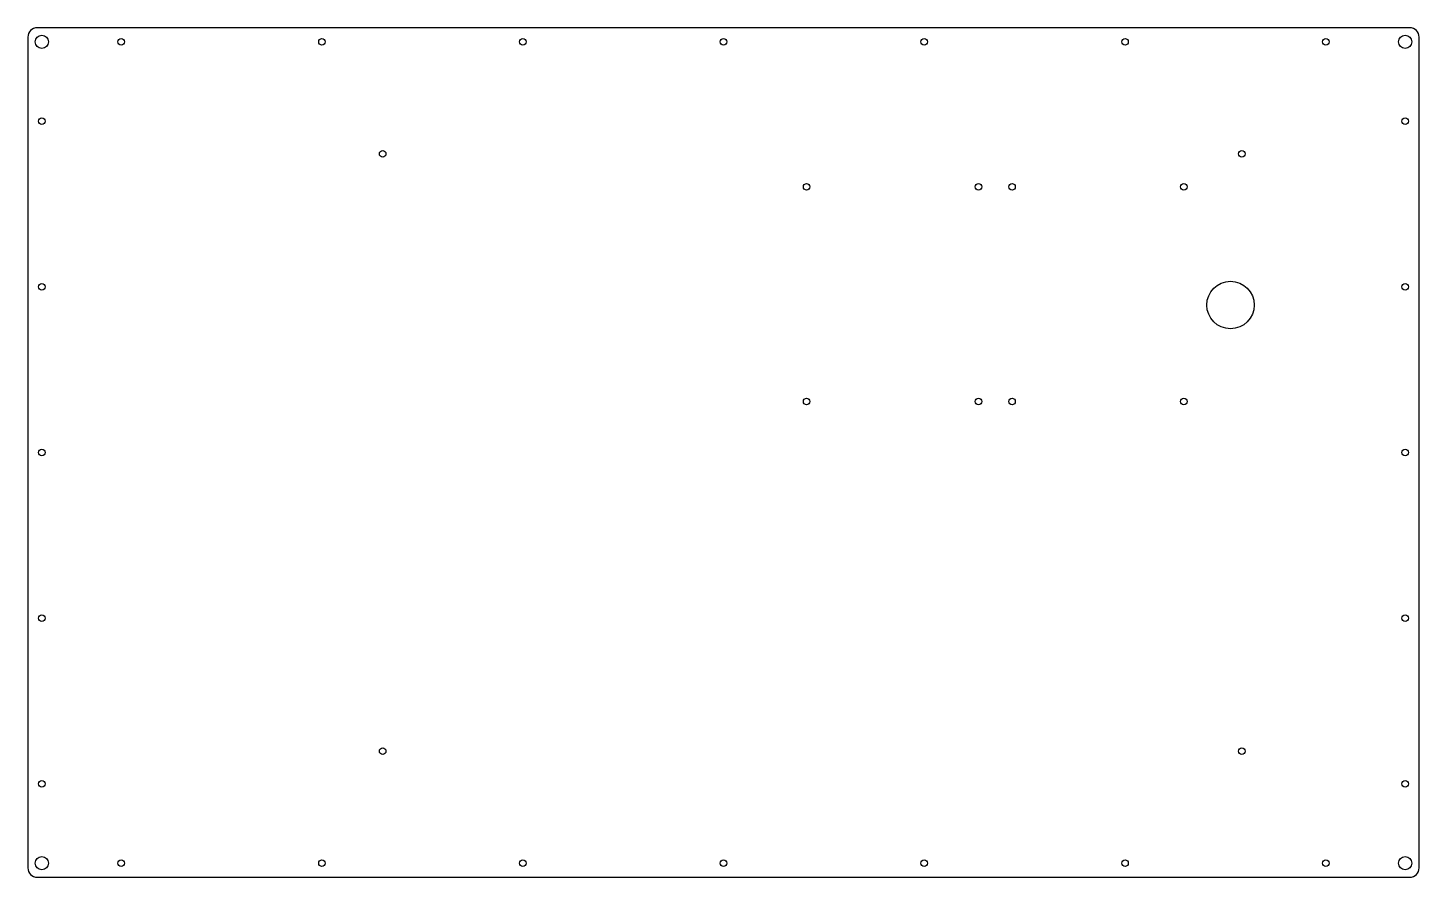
# Model space of a CAD drawing. Header units: millimetres. Extents: x -5 to 740, y -455 to 0.
import ezdxf

# ---------------------------------------------------------------- set-up
doc = ezdxf.new("R2010")
doc.units = ezdxf.units.MM

msp = doc.modelspace()

# ---------------------------------------------------------------- linework, layer by layer
msp.add_lwpolyline([(740, -5, 0.4142136), (735, 0), (0, 0, 0.4142136), (-5, -5), (-5, -450, 0.4142136), (0, -455), (735, -455, 0.4142136), (740, -450)], format="xyb", close=True)
for centre, radius in [((2.5, -7.5), 3.5), ((45, -7.5), 1.75), ((152.5, -7.5), 1.75), ((260, -7.5), 1.75), ((367.5, -7.5), 1.75), ((475, -7.5), 1.75), ((582.5, -7.5), 1.75), ((690, -7.5), 1.75), ((732.5, -7.5), 3.5), ((2.5, -50), 1.75), ((732.5, -50), 1.75), ((185, -67.5), 1.75), ((645, -67.5), 1.75), ((412, -85.179), 1.75), ((504, -85.179), 1.75), ((522, -85.179), 1.75), ((614, -85.179), 1.75), ((2.5, -138.75), 1.75), ((639, -148.5), 12.7), ((732.5, -138.75), 1.75), ((412, -200.179), 1.75), ((504, -200.179), 1.75), ((522, -200.179), 1.75), ((614, -200.179), 1.75), ((2.5, -227.5), 1.75), ((732.5, -227.5), 1.75), ((2.5, -316.25), 1.75), ((732.5, -316.25), 1.75), ((185, -387.5), 1.75), ((645, -387.5), 1.75), ((2.5, -405), 1.75), ((732.5, -405), 1.75), ((2.5, -447.5), 3.5), ((45, -447.5), 1.75), ((152.5, -447.5), 1.75), ((260, -447.5), 1.75), ((367.5, -447.5), 1.75), ((475, -447.5), 1.75), ((582.5, -447.5), 1.75), ((690, -447.5), 1.75), ((732.5, -447.5), 3.5)]:
    msp.add_circle(centre, radius)

doc.saveas('drawing.dxf')
